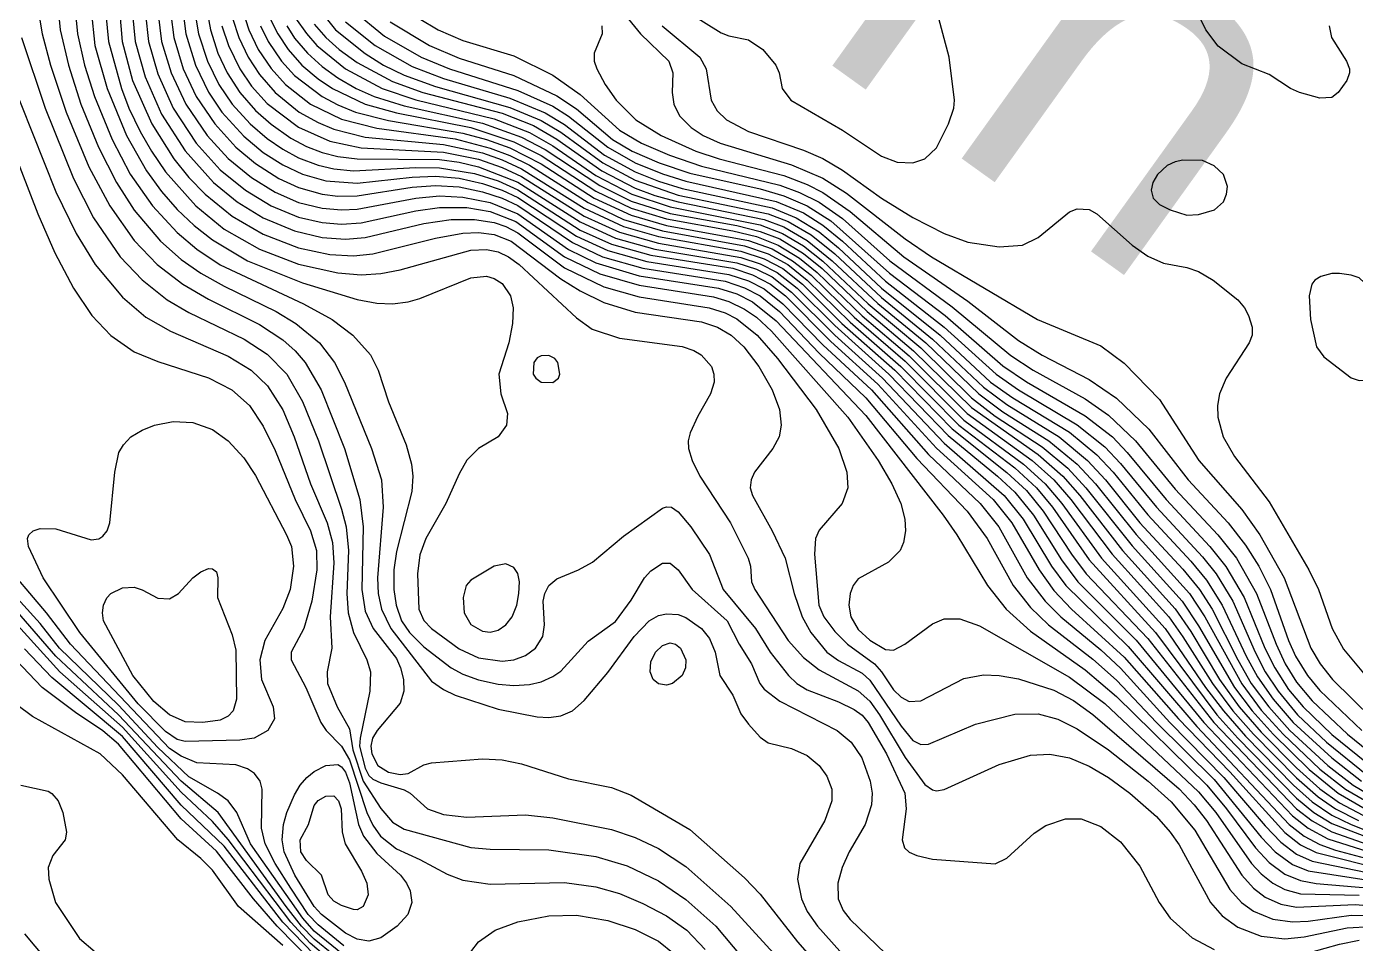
# Model space of a CAD drawing. Extents: x 474277 to 475042, y 254928 to 255625.
# Drawn here: x 474851.51 to 474877.57, y 255404.17 to 255422.15 of the extents above; entities that cross this region are included whole.
import ezdxf

# ---------------------------------------------------------------- set-up
doc = ezdxf.new("R2010")
doc.units = 0
doc.header["$MEASUREMENT"] = 0
doc.layers.add('BaseMapV2_DTM_export_MonNov09090547073261 — entities', color=1, linetype='CONTINUOUS')
doc.styles.get("Standard").update_dxf_attribs({"font": 'romans.shx'})

msp = doc.modelspace()

# ---------------------------------------------------------------- linework, layer by layer
at = {"layer": 'BaseMapV2_DTM_export_MonNov09090547073261 — entities', "color": 15, "linetype": 'Continuous', "true_color": 0xb7484b}
for points in [[(474850.245, 255423.515, 89.75), (474852.085, 255418.909, 89.75), (474852.482, 255418.096, 89.75), (474852.856, 255417.483, 89.75), (474853.389, 255416.847, 89.75), (474853.849, 255416.455, 89.75), (474854.328, 255416.179, 89.75), (474855.459, 255415.693, 89.75), (474855.913, 255415.413, 89.75), (474856.23, 255415.106, 89.75), (474856.532, 255414.637, 89.75), (474856.755, 255414.109, 89.75), (474857.074, 255413.189, 89.75), (474857.403, 255412.422, 89.75), (474857.505, 255412.039, 89.75), (474857.529, 255411.644, 89.75), (474857.456, 255410.582, 89.75), (474857.491, 255409.969, 89.75), (474857.397, 255409.509, 89.75), (474857.409, 255409.279, 89.75), (474857.593, 255408.819, 89.75), (474857.836, 255408.391, 89.75), (474857.905, 255407.975, 89.75), (474858.102, 255407.362, 89.75), (474858.449, 255406.827, 89.75), (474858.679, 255406.558, 89.75), (474858.909, 255406.421, 89.75), (474860.213, 255406.064, 89.75), (474860.596, 255406.033, 89.75), (474861.746, 255406.021, 89.75), (474862.666, 255405.887, 89.75), (474863.28, 255405.705, 89.75), (474863.893, 255405.411, 89.75), (474864.43, 255405.043, 89.75), (474865.015, 255404.525, 89.75), (474866.234, 255403.068, 89.75)], [(474862.743, 255422.987, 82.5), (474863.538, 255422.007, 82.5), (474864.095, 255421.47, 82.5), (474864.174, 255421.24, 82.5), (474864.161, 255420.857, 82.5), (474864.195, 255420.627, 82.5), (474864.306, 255420.397, 82.5), (474864.531, 255420.167, 82.5), (474864.766, 255420.013, 82.5), (474865.099, 255419.86, 82.5), (474866.5, 255419.438, 82.5), (474867.114, 255419.177, 82.5), (474867.574, 255418.884, 82.5), (474868.724, 255417.986, 82.5), (474869.238, 255417.636, 82.5), (474871.318, 255416.409, 82.5), (474872.558, 255415.894, 82.5), (474873.018, 255415.555, 82.5), (474873.708, 255414.844, 82.5), (474874.481, 255413.649, 82.5), (474875.318, 255412.683, 82.5), (474875.677, 255412.192, 82.5), (474876.152, 255411.349, 82.5), (474876.673, 255409.969, 82.5), (474876.856, 255409.662, 82.5), (474877.098, 255409.355, 82.5), (474877.879, 255408.588, 82.5)], [(474851.726, 255422.544, 89.25), (474851.818, 255422.007, 89.25), (474851.979, 255421.393, 89.25), (474852.287, 255420.473, 89.25), (474852.727, 255419.4, 89.25), (474853.142, 255418.633, 89.25), (474853.619, 255417.954, 89.25), (474854.068, 255417.483, 89.25), (474854.574, 255417.1, 89.25), (474855.076, 255416.808, 89.25), (474856.072, 255416.313, 89.25), (474856.532, 255416.013, 89.25), (474856.771, 255415.796, 89.25), (474856.966, 255415.566, 89.25), (474857.285, 255415.029, 89.25), (474857.737, 255413.879, 89.25), (474858.041, 255412.882, 89.25), (474858.108, 255412.346, 89.25), (474858.082, 255411.119, 89.25), (474858.143, 255410.697, 89.25), (474858.304, 255410.352, 89.25), (474858.756, 255409.77, 89.25), (474858.838, 255409.585, 89.25), (474858.894, 255409.355, 89.25), (474858.904, 255409.125, 89.25), (474858.832, 255408.895, 89.25), (474858.377, 255408.358, 89.25), (474858.285, 255408.205, 89.25), (474858.253, 255408.052, 89.25), (474858.272, 255407.898, 89.25), (474858.391, 255407.668, 89.25), (474858.603, 255407.54, 89.25), (474858.833, 255407.494, 89.25), (474858.986, 255407.517, 89.25), (474859.293, 255407.683, 89.25), (474859.446, 255407.72, 89.25), (474860.443, 255407.8, 89.25), (474860.826, 255407.782, 89.25), (474861.21, 255407.703, 89.25), (474862.13, 255407.41, 89.25), (474862.973, 255407.241, 89.25), (474863.357, 255407.089, 89.25), (474864.507, 255406.419, 89.25), (474865.58, 255405.473, 89.25), (474865.887, 255405.148, 89.25), (474866.612, 255404.218, 89.25), (474867.497, 255403.214, 89.25)], [(474852.116, 255422.62, 89), (474852.17, 255422.084, 89), (474852.33, 255421.393, 89), (474852.574, 255420.627, 89), (474852.917, 255419.783, 89), (474853.273, 255419.093, 89), (474853.619, 255418.551, 89), (474854.136, 255417.943, 89), (474854.539, 255417.582, 89), (474854.922, 255417.319, 89), (474855.382, 255417.059, 89), (474856.4, 255416.563, 89), (474856.784, 255416.333, 89), (474857.251, 255415.949, 89), (474857.544, 255415.566, 89), (474857.74, 255415.183, 89), (474858.271, 255413.879, 89), (474858.464, 255413.266, 89), (474858.498, 255412.729, 89), (474858.383, 255411.349, 89), (474858.397, 255411.042, 89), (474858.462, 255410.735, 89), (474858.648, 255410.352, 89), (474859.446, 255409.325, 89), (474859.676, 255409.16, 89), (474859.906, 255409.052, 89), (474860.75, 255408.776, 89), (474861.516, 255408.624, 89), (474861.746, 255408.614, 89), (474861.976, 255408.643, 89), (474862.206, 255408.745, 89), (474862.436, 255408.943, 89), (474862.896, 255409.492, 89), (474863.412, 255410.199, 89), (474863.711, 255410.505, 89), (474863.893, 255410.608, 89), (474864.047, 255410.642, 89), (474864.277, 255410.627, 89), (474864.43, 255410.572, 89), (474864.737, 255410.356, 89), (474864.89, 255410.159, 89), (474865.005, 255409.892, 89), (474865.095, 255409.432, 89), (474865.346, 255409.049, 89), (474865.503, 255408.681, 89), (474865.657, 255408.482, 89), (474865.887, 255408.227, 89), (474866.04, 255408.115, 89), (474866.5, 255408.005, 89), (474866.807, 255407.87, 89), (474867.037, 255407.674, 89), (474867.19, 255407.463, 89), (474867.285, 255407.208, 89), (474867.289, 255406.978, 89), (474867.151, 255406.595, 89), (474866.663, 255405.751, 89), (474866.617, 255405.445, 89), (474866.692, 255405.061, 89), (474866.807, 255404.808, 89), (474867.005, 255404.525, 89), (474867.88, 255403.544, 89)], [(474857.188, 255422.544, 84), (474857.566, 255422.084, 84), (474858.143, 255421.618, 84), (474858.506, 255421.393, 84), (474858.909, 255421.195, 84), (474859.523, 255420.972, 84), (474860.98, 255420.562, 84), (474861.593, 255420.309, 84), (474861.976, 255420.077, 84), (474862.801, 255419.477, 84), (474863.433, 255419.138, 84), (474864.277, 255418.847, 84), (474866.04, 255418.481, 84), (474866.433, 255418.326, 84), (474866.884, 255418.066, 84), (474867.344, 255417.692, 84), (474868.264, 255416.836, 84), (474869.262, 255416.026, 84), (474870.257, 255415.082, 84), (474870.717, 255414.746, 84), (474871.741, 255414.109, 84), (474872.296, 255413.649, 84), (474872.653, 255413.266, 84), (474873.324, 255412.428, 84), (474874.168, 255411.519, 84), (474874.495, 255411.119, 84), (474874.742, 255410.735, 84), (474875.242, 255409.739, 84), (474875.507, 255409.279, 84), (474875.85, 255408.819, 84), (474876.261, 255408.358, 84), (474877.005, 255407.671, 84), (474877.505, 255407.285, 84), (474878.002, 255406.995, 84)], [(474858.833, 255422.529, 83), (474859.577, 255422.084, 83), (474860.059, 255421.877, 83), (474861.056, 255421.572, 83), (474861.823, 255421.193, 83), (474862.36, 255420.818, 83), (474863.127, 255420.117, 83), (474863.561, 255419.86, 83), (474864.107, 255419.63, 83), (474864.737, 255419.413, 83), (474866.27, 255419.042, 83), (474866.654, 255418.899, 83), (474867.037, 255418.706, 83), (474867.497, 255418.388, 83), (474868.427, 255417.56, 83), (474869.644, 255416.656, 83), (474870.794, 255415.7, 83), (474871.234, 255415.413, 83), (474872.251, 255414.856, 83), (474872.711, 255414.536, 83), (474873.241, 255414.033, 83), (474874.015, 255413.086, 83), (474874.851, 255412.192, 83), (474875.217, 255411.732, 83), (474875.607, 255411.042, 83), (474875.991, 255410.045, 83), (474876.169, 255409.662, 83), (474876.391, 255409.302, 83), (474876.698, 255408.941, 83), (474877.393, 255408.282, 83), (474878.078, 255407.732, 83)], [(474852.465, 255422.467, 88.75), (474852.51, 255422.007, 88.75), (474852.645, 255421.393, 88.75), (474852.838, 255420.78, 88.75), (474853.186, 255419.937, 88.75), (474853.542, 255419.257, 88.75), (474853.98, 255418.633, 88.75), (474854.462, 255418.11, 88.75), (474854.845, 255417.787, 88.75), (474855.306, 255417.48, 88.75), (474856.933, 255416.716, 88.75), (474857.495, 255416.409, 88.75), (474857.904, 255416.103, 88.75), (474858.246, 255415.719, 88.75), (474858.397, 255415.413, 88.75), (474858.603, 255414.797, 88.75), (474858.95, 255413.956, 88.75), (474859.054, 255413.572, 88.75), (474859.078, 255413.342, 88.75), (474859.061, 255413.036, 88.75), (474858.756, 255411.863, 88.75), (474858.709, 255411.502, 88.75), (474858.708, 255411.119, 88.75), (474858.752, 255410.812, 88.75), (474858.859, 255410.505, 88.75), (474859.011, 255410.275, 88.75), (474859.293, 255409.995, 88.75), (474859.829, 255409.581, 88.75), (474860.059, 255409.459, 88.75), (474860.366, 255409.347, 88.75), (474860.75, 255409.266, 88.75), (474861.056, 255409.24, 88.75), (474861.363, 255409.257, 88.75), (474861.593, 255409.309, 88.75), (474861.823, 255409.412, 88.75), (474861.976, 255409.52, 88.75), (474862.513, 255410.107, 88.75), (474863.05, 255410.495, 88.75), (474863.357, 255410.908, 88.75), (474863.619, 255411.349, 88.75), (474863.74, 255411.486, 88.75), (474863.97, 255411.633, 88.75), (474864.123, 255411.632, 88.75), (474864.277, 255411.502, 88.75), (474864.549, 255411.119, 88.75), (474865.235, 255410.505, 88.75), (474865.472, 255410.045, 88.75), (474865.711, 255409.662, 88.75), (474865.875, 255409.279, 88.75), (474865.964, 255409.164, 88.75), (474866.27, 255408.929, 88.75), (474867.395, 255408.358, 88.75), (474867.665, 255408.128, 88.75), (474867.876, 255407.822, 88.75), (474868.04, 255407.362, 88.75), (474868.076, 255407.132, 88.75), (474868.062, 255406.902, 88.75), (474867.939, 255406.518, 88.75), (474867.628, 255405.982, 88.75), (474867.488, 255405.675, 88.75), (474867.406, 255405.368, 88.75), (474867.415, 255405.061, 88.75), (474867.51, 255404.831, 88.75), (474867.65, 255404.652, 88.75), (474868.34, 255403.989, 88.75)], [(474852.774, 255422.467, 88.5), (474852.85, 255421.777, 88.5), (474853.086, 255420.933, 88.5), (474853.465, 255420.012, 88.5), (474853.862, 255419.323, 88.5), (474854.155, 255418.918, 88.5), (474854.462, 255418.564, 88.5), (474854.793, 255418.25, 88.5), (474855.152, 255417.966, 88.5), (474855.842, 255417.556, 88.5), (474856.916, 255417.126, 88.5), (474857.989, 255416.799, 88.5), (474858.373, 255416.731, 88.5), (474858.679, 255416.718, 88.5), (474858.986, 255416.754, 88.5), (474859.216, 255416.819, 88.5), (474860.213, 255417.226, 88.5), (474860.52, 255417.257, 88.5), (474860.673, 255417.214, 88.5), (474860.826, 255417.111, 88.5), (474860.993, 255416.87, 88.5), (474861.044, 255416.639, 88.5), (474861.034, 255416.333, 88.5), (474860.958, 255415.949, 88.5), (474860.762, 255415.336, 88.5), (474860.803, 255414.953, 88.5), (474860.934, 255414.569, 88.5), (474860.913, 255414.339, 88.5), (474860.75, 255414.11, 88.5), (474860.366, 255413.882, 88.5), (474860.136, 255413.651, 88.5), (474859.983, 255413.382, 88.5), (474859.724, 255412.806, 88.5), (474859.333, 255412.116, 88.5), (474859.216, 255411.797, 88.5), (474859.168, 255411.426, 88.5), (474859.195, 255410.735, 88.5), (474859.293, 255410.51, 88.5), (474859.446, 255410.352, 88.5), (474859.983, 255409.958, 88.5), (474860.366, 255409.779, 88.5), (474860.826, 255409.717, 88.5), (474861.056, 255409.744, 88.5), (474861.286, 255409.827, 88.5), (474861.481, 255409.969, 88.5), (474861.627, 255410.199, 88.5), (474861.657, 255410.429, 88.5), (474861.63, 255410.889, 88.5), (474861.662, 255411.042, 88.5), (474861.746, 255411.198, 88.5), (474861.9, 255411.326, 88.5), (474862.323, 255411.502, 88.5), (474862.601, 255411.656, 88.5), (474863.203, 255412.161, 88.5), (474863.97, 255412.71, 88.5), (474864.047, 255412.74, 88.5), (474864.145, 255412.729, 88.5), (474864.277, 255412.638, 88.5), (474864.524, 255412.346, 88.5), (474864.89, 255411.802, 88.5), (474865.159, 255411.119, 88.5), (474865.792, 255410.352, 88.5), (474866.082, 255409.892, 88.5), (474866.442, 255409.432, 88.5), (474866.603, 255409.279, 88.5), (474866.807, 255409.154, 88.5), (474867.42, 255408.917, 88.5), (474867.727, 255408.766, 88.5), (474867.88, 255408.656, 88.5), (474868.003, 255408.512, 88.5), (474868.356, 255407.898, 88.5), (474868.715, 255407.132, 88.5), (474868.746, 255406.825, 88.5), (474868.668, 255406.212, 88.5), (474868.71, 255406.058, 88.5), (474868.801, 255405.973, 88.5), (474868.956, 255405.905, 88.5), (474869.261, 255405.838, 88.5), (474870.487, 255405.745, 88.5), (474870.717, 255405.855, 88.5), (474871.254, 255406.343, 88.5), (474871.484, 255406.493, 88.5), (474871.868, 255406.628, 88.5), (474872.174, 255406.628, 88.5), (474872.558, 255406.477, 88.5), (474872.941, 255406.177, 88.5), (474873.324, 255405.7, 88.5), (474873.701, 255404.985, 88.5), (474873.918, 255404.678, 88.5), (474874.346, 255404.295, 88.5), (474874.777, 255404.065, 88.5)], [(474853.064, 255422.39, 88.25), (474853.118, 255421.853, 88.25), (474853.367, 255420.933, 88.25), (474853.515, 255420.55, 88.25), (474853.739, 255420.09, 88.25), (474853.956, 255419.707, 88.25), (474854.232, 255419.301, 88.25), (474854.825, 255418.633, 88.25), (474855.382, 255418.181, 88.25), (474856.072, 255417.788, 88.25), (474856.839, 255417.491, 88.25), (474857.606, 255417.322, 88.25), (474858.066, 255417.284, 88.25), (474858.449, 255417.307, 88.25), (474858.833, 255417.381, 88.25), (474860.213, 255417.765, 88.25), (474860.52, 255417.782, 88.25), (474860.75, 255417.735, 88.25), (474860.953, 255417.636, 88.25), (474861.161, 255417.483, 88.25), (474862.283, 255416.438, 88.25), (474862.59, 255416.22, 88.25), (474863.127, 255416.045, 88.25), (474864.353, 255415.88, 88.25), (474864.583, 255415.804, 88.25), (474864.73, 255415.719, 88.25), (474864.929, 255415.489, 88.25), (474864.979, 255415.336, 88.25), (474864.981, 255415.183, 88.25), (474864.91, 255414.953, 88.25), (474864.66, 255414.514, 88.25), (474864.515, 255414.186, 88.25), (474864.475, 255414.033, 88.25), (474864.477, 255413.879, 88.25), (474864.552, 255413.649, 88.25), (474864.701, 255413.342, 88.25), (474865.3, 255412.422, 88.25), (474865.651, 255411.732, 88.25), (474865.693, 255411.579, 88.25), (474865.714, 255411.272, 88.25), (474865.777, 255411.119, 88.25), (474866.433, 255410.122, 88.25), (474866.73, 255409.786, 88.25), (474867.037, 255409.548, 88.25), (474867.804, 255409.136, 88.25), (474868.034, 255408.93, 88.25), (474868.224, 255408.665, 88.25), (474868.724, 255407.825, 88.25), (474869.107, 255407.3, 88.25), (474869.261, 255407.194, 88.25), (474869.337, 255407.176, 88.25), (474869.491, 255407.198, 88.25), (474870.564, 255407.692, 88.25), (474871.178, 255407.875, 88.25), (474871.561, 255407.894, 88.25), (474871.944, 255407.818, 88.25), (474872.328, 255407.66, 88.25), (474872.711, 255407.437, 88.25), (474873.125, 255407.132, 88.25), (474873.647, 255406.672, 88.25), (474873.919, 255406.365, 88.25), (474874.091, 255406.117, 88.25), (474874.705, 255404.985, 88.25), (474874.935, 255404.724, 88.25), (474875.241, 255404.502, 88.25), (474875.701, 255404.326, 88.25), (474876.161, 255404.277, 88.25), (474876.545, 255404.312, 88.25), (474877.388, 255404.492, 88.25), (474877.848, 255404.517, 88.25)], [(474853.331, 255422.467, 88), (474853.381, 255421.853, 88), (474853.586, 255421.087, 88), (474853.962, 255420.243, 88), (474854.395, 255419.553, 88), (474854.692, 255419.187, 88), (474855.008, 255418.863, 88), (474855.536, 255418.434, 88), (474856.149, 255418.08, 88), (474856.839, 255417.812, 88), (474857.452, 255417.682, 88), (474857.913, 255417.656, 88), (474858.296, 255417.692, 88), (474859.523, 255418.002, 88), (474860.059, 255418.1, 88), (474860.366, 255418.115, 88), (474860.673, 255418.076, 88), (474861.002, 255417.943, 88), (474861.976, 255417.202, 88), (474862.36, 255416.969, 88), (474862.82, 255416.74, 88), (474863.433, 255416.552, 88), (474864.737, 255416.362, 88), (474865.048, 255416.256, 88), (474865.313, 255416.103, 88), (474865.566, 255415.873, 88), (474865.857, 255415.489, 88), (474866.122, 255415.029, 88), (474866.264, 255414.646, 88), (474866.296, 255414.339, 88), (474866.255, 255414.109, 88), (474866.134, 255413.879, 88), (474865.773, 255413.419, 88), (474865.706, 255413.266, 88), (474865.691, 255413.112, 88), (474865.733, 255412.959, 88), (474866.117, 255412.269, 88), (474866.375, 255411.732, 88), (474866.547, 255411.042, 88), (474866.705, 255410.582, 88), (474866.878, 255410.275, 88), (474867.191, 255409.892, 88), (474867.42, 255409.725, 88), (474867.88, 255409.481, 88), (474868.034, 255409.345, 88), (474868.647, 255408.441, 88), (474868.877, 255408.161, 88), (474869.031, 255408.084, 88), (474869.184, 255408.088, 88), (474870.104, 255408.478, 88), (474870.871, 255408.677, 88), (474871.331, 255408.68, 88), (474871.714, 255408.577, 88), (474872.098, 255408.389, 88), (474872.711, 255407.979, 88), (474873.483, 255407.362, 88), (474873.938, 255406.957, 88), (474874.398, 255406.402, 88), (474875.088, 255405.239, 88), (474875.317, 255404.985, 88), (474875.548, 255404.815, 88), (474875.931, 255404.661, 88), (474876.315, 255404.608, 88), (474876.622, 255404.623, 88), (474877.465, 255404.74, 88), (474877.925, 255404.73, 88)], [(474853.587, 255422.39, 87.75), (474853.641, 255421.853, 87.75), (474853.832, 255421.163, 87.75), (474854.155, 255420.431, 87.75), (474854.615, 255419.711, 87.75), (474855.172, 255419.093, 87.75), (474855.639, 255418.71, 87.75), (474856.149, 255418.401, 87.75), (474856.762, 255418.142, 87.75), (474857.299, 255418.016, 87.75), (474857.759, 255417.982, 87.75), (474858.143, 255418.012, 87.75), (474859.293, 255418.286, 87.75), (474859.829, 255418.364, 87.75), (474860.289, 255418.37, 87.75), (474860.673, 255418.308, 87.75), (474860.903, 255418.229, 87.75), (474861.133, 255418.105, 87.75), (474862.053, 255417.422, 87.75), (474862.82, 255417.05, 87.75), (474863.51, 255416.849, 87.75), (474864.884, 255416.639, 87.75), (474865.197, 255416.537, 87.75), (474865.427, 255416.422, 87.75), (474865.825, 255416.103, 87.75), (474866.224, 255415.643, 87.75), (474866.979, 255414.646, 87.75), (474867.424, 255413.879, 87.75), (474867.582, 255413.419, 87.75), (474867.6, 255413.112, 87.75), (474867.492, 255412.806, 87.75), (474867.037, 255412.278, 87.75), (474866.966, 255412.116, 87.75), (474866.95, 255411.809, 87.75), (474867.034, 255410.812, 87.75), (474867.131, 255410.582, 87.75), (474867.344, 255410.298, 87.75), (474867.596, 255410.045, 87.75), (474868.123, 255409.662, 87.75), (474868.259, 255409.509, 87.75), (474868.494, 255409.152, 87.75), (474868.647, 255409.007, 87.75), (474868.801, 255408.926, 87.75), (474869.031, 255408.938, 87.75), (474869.874, 255409.374, 87.75), (474870.257, 255409.444, 87.75), (474870.564, 255409.433, 87.75), (474870.947, 255409.371, 87.75), (474871.638, 255409.147, 87.75), (474872.021, 255408.943, 87.75), (474872.404, 255408.673, 87.75), (474874.091, 255407.214, 87.75), (474874.387, 255406.902, 87.75), (474874.627, 255406.595, 87.75), (474875.319, 255405.521, 87.75), (474875.548, 255405.266, 87.75), (474875.778, 255405.093, 87.75), (474876.085, 255404.954, 87.75), (474876.391, 255404.893, 87.75), (474877.542, 255404.946, 87.75), (474878.002, 255404.906, 87.75)], [(474853.842, 255422.39, 87.5), (474853.901, 255421.853, 87.5), (474854.079, 255421.22, 87.5), (474854.382, 255420.55, 87.5), (474854.836, 255419.86, 87.5), (474855.306, 255419.341, 87.5), (474855.797, 255418.94, 87.5), (474856.302, 255418.634, 87.5), (474856.839, 255418.414, 87.5), (474857.299, 255418.31, 87.5), (474857.683, 255418.279, 87.5), (474858.066, 255418.304, 87.5), (474859.139, 255418.54, 87.5), (474859.599, 255418.602, 87.5), (474860.136, 255418.599, 87.5), (474860.596, 255418.523, 87.5), (474861.096, 255418.326, 87.5), (474862.053, 255417.635, 87.5), (474862.743, 255417.305, 87.5), (474863.51, 255417.078, 87.5), (474864.967, 255416.853, 87.5), (474865.273, 255416.76, 87.5), (474865.58, 255416.612, 87.5), (474865.81, 255416.452, 87.5), (474866.104, 255416.179, 87.5), (474867.602, 255414.493, 87.5), (474868.196, 255413.649, 87.5), (474868.464, 255413.189, 87.5), (474868.64, 255412.806, 87.5), (474868.719, 255412.499, 87.5), (474868.732, 255412.269, 87.5), (474868.694, 255412.039, 87.5), (474868.627, 255411.886, 87.5), (474868.398, 255411.656, 87.5), (474867.804, 255411.326, 87.5), (474867.703, 255411.195, 87.5), (474867.65, 255411.04, 87.5), (474867.62, 255410.812, 87.5), (474867.662, 255410.582, 87.5), (474867.804, 255410.337, 87.5), (474868.034, 255410.124, 87.5), (474868.34, 255409.943, 87.5), (474868.494, 255409.931, 87.5), (474868.721, 255410.045, 87.5), (474869.261, 255410.444, 87.5), (474869.491, 255410.544, 87.5), (474869.797, 255410.542, 87.5), (474870.181, 255410.41, 87.5), (474871.944, 255409.402, 87.5), (474872.634, 255408.885, 87.5), (474874.475, 255407.157, 87.5), (474874.815, 255406.748, 87.5), (474875.513, 255405.751, 87.5), (474875.701, 255405.549, 87.5), (474875.931, 255405.367, 87.5), (474876.161, 255405.245, 87.5), (474876.468, 255405.159, 87.5), (474877.618, 255405.131, 87.5)], [(474854.089, 255422.39, 87.25), (474854.155, 255421.853, 87.25), (474854.34, 255421.24, 87.25), (474854.628, 255420.627, 87.25), (474855.049, 255420.013, 87.25), (474855.459, 255419.564, 87.25), (474855.919, 255419.187, 87.25), (474856.379, 255418.905, 87.25), (474856.839, 255418.702, 87.25), (474857.299, 255418.59, 87.25), (474857.683, 255418.557, 87.25), (474857.989, 255418.571, 87.25), (474859.136, 255418.786, 87.25), (474859.599, 255418.829, 87.25), (474860.059, 255418.807, 87.25), (474860.596, 255418.699, 87.25), (474861.133, 255418.481, 87.25), (474862.13, 255417.781, 87.25), (474862.666, 255417.519, 87.25), (474863.51, 255417.266, 87.25), (474865.065, 255417.023, 87.25), (474865.427, 255416.91, 87.25), (474865.734, 255416.755, 87.25), (474866.194, 255416.382, 87.25), (474867.957, 255414.525, 87.25), (474869.471, 255412.576, 87.25), (474869.735, 255412.192, 87.25), (474870.339, 255411.195, 87.25), (474870.706, 255410.735, 87.25), (474871.178, 255410.301, 87.25), (474872.251, 255409.548, 87.25), (474872.864, 255409.022, 87.25), (474874.634, 255407.285, 87.25), (474875.023, 255406.825, 87.25), (474875.588, 255406.058, 87.25), (474875.855, 255405.772, 87.25), (474876.161, 255405.545, 87.25), (474876.468, 255405.415, 87.25), (474876.775, 255405.359, 87.25), (474877.848, 255405.27, 87.25)], [(474854.334, 255422.39, 87), (474854.395, 255421.93, 87), (474854.578, 255421.317, 87), (474854.832, 255420.78, 87), (474855.196, 255420.243, 87), (474855.612, 255419.783, 87), (474855.996, 255419.463, 87), (474856.456, 255419.171, 87), (474856.839, 255418.994, 87), (474857.299, 255418.866, 87), (474857.606, 255418.827, 87), (474857.989, 255418.832, 87), (474859.063, 255418.998, 87), (474859.523, 255419.032, 87), (474859.983, 255419.004, 87), (474860.443, 255418.91, 87), (474860.826, 255418.784, 87), (474861.133, 255418.643, 87), (474862.206, 255417.916, 87), (474862.796, 255417.636, 87), (474863.587, 255417.415, 87), (474865.197, 255417.158, 87), (474865.58, 255417.031, 87), (474865.884, 255416.87, 87), (474866.263, 255416.563, 87), (474867.037, 255415.75, 87), (474867.951, 255414.876, 87), (474868.954, 255413.682, 87), (474869.938, 255412.652, 87), (474870.334, 255412.117, 87), (474870.84, 255411.195, 87), (474871.178, 255410.766, 87), (474871.535, 255410.429, 87), (474872.404, 255409.755, 87), (474872.864, 255409.344, 87), (474873.652, 255408.512, 87), (474874.781, 255407.395, 87), (474875.701, 255406.27, 87), (474875.976, 255405.982, 87), (474876.315, 255405.732, 87), (474876.622, 255405.609, 87), (474877.925, 255405.406, 87)], [(474854.571, 255422.467, 86.75), (474854.631, 255422.007, 86.75), (474854.817, 255421.393, 86.75), (474855.076, 255420.862, 86.75), (474855.338, 255420.473, 86.75), (474855.766, 255420.002, 86.75), (474856.149, 255419.681, 86.75), (474856.532, 255419.436, 86.75), (474856.916, 255419.253, 86.75), (474857.376, 255419.124, 86.75), (474857.989, 255419.082, 86.75), (474859.063, 255419.198, 86.75), (474859.523, 255419.215, 86.75), (474859.983, 255419.176, 86.75), (474860.443, 255419.072, 86.75), (474860.826, 255418.94, 86.75), (474861.133, 255418.797, 86.75), (474862.283, 255418.04, 86.75), (474862.896, 255417.759, 86.75), (474863.663, 255417.546, 86.75), (474865.273, 255417.29, 86.75), (474865.657, 255417.165, 86.75), (474865.964, 255417.007, 86.75), (474866.331, 255416.716, 86.75), (474867.114, 255415.91, 86.75), (474868.063, 255415.029, 86.75), (474869.184, 255413.764, 86.75), (474870.196, 255412.806, 86.75), (474870.558, 255412.346, 86.75), (474871.118, 255411.349, 86.75), (474871.471, 255410.889, 86.75), (474871.777, 255410.582, 86.75), (474872.558, 255409.934, 86.75), (474872.941, 255409.575, 86.75), (474873.913, 255408.512, 86.75), (474874.971, 255407.438, 86.75), (474875.778, 255406.487, 86.75), (474876.085, 255406.168, 86.75), (474876.391, 255405.935, 86.75), (474876.698, 255405.798, 86.75), (474878.002, 255405.529, 86.75)], [(474854.815, 255422.39, 86.5), (474854.882, 255422.007, 86.5), (474855.055, 255421.47, 86.5), (474855.28, 255421.01, 86.5), (474855.541, 255420.627, 86.5), (474855.894, 255420.243, 86.5), (474856.226, 255419.956, 86.5), (474856.532, 255419.745, 86.5), (474856.839, 255419.576, 86.5), (474857.222, 255419.432, 86.5), (474857.529, 255419.36, 86.5), (474857.913, 255419.323, 86.5), (474859.139, 255419.388, 86.5), (474859.599, 255419.382, 86.5), (474860.289, 255419.269, 86.5), (474860.75, 255419.122, 86.5), (474861.133, 255418.949, 86.5), (474862.36, 255418.16, 86.5), (474862.973, 255417.885, 86.5), (474863.74, 255417.668, 86.5), (474865.35, 255417.411, 86.5), (474865.734, 255417.285, 86.5), (474866.089, 255417.1, 86.5), (474866.38, 255416.87, 86.5), (474867.267, 255415.976, 86.5), (474868.187, 255415.139, 86.5), (474869.337, 255413.887, 86.5), (474870.451, 255412.882, 86.5), (474870.813, 255412.422, 86.5), (474871.349, 255411.502, 86.5), (474871.638, 255411.097, 86.5), (474871.984, 255410.735, 86.5), (474873.018, 255409.792, 86.5), (474874.078, 255408.588, 86.5), (474875.088, 255407.545, 86.5), (474876.161, 255406.358, 86.5), (474876.468, 255406.119, 86.5), (474876.775, 255405.968, 86.5), (474878.155, 255405.62, 86.5)], [(474855.041, 255422.467, 86.25), (474855.112, 255422.084, 86.25), (474855.26, 255421.623, 86.25), (474855.441, 255421.24, 86.25), (474855.689, 255420.856, 86.25), (474855.996, 255420.505, 86.25), (474856.302, 255420.235, 86.25), (474856.686, 255419.961, 86.25), (474856.992, 255419.798, 86.25), (474857.299, 255419.681, 86.25), (474857.606, 255419.603, 86.25), (474857.989, 255419.555, 86.25), (474859.599, 255419.543, 86.25), (474859.983, 255419.491, 86.25), (474860.366, 255419.4, 86.25), (474861.133, 255419.099, 86.25), (474862.36, 255418.32, 86.25), (474863.05, 255418.004, 86.25), (474863.817, 255417.788, 86.25), (474865.427, 255417.521, 86.25), (474865.81, 255417.397, 86.25), (474866.117, 255417.243, 86.25), (474866.497, 255416.946, 86.25), (474867.344, 255416.103, 86.25), (474868.28, 255415.259, 86.25), (474869.491, 255413.984, 86.25), (474870.667, 255412.959, 86.25), (474871.034, 255412.499, 86.25), (474871.593, 255411.579, 86.25), (474871.873, 255411.195, 86.25), (474873.094, 255410.004, 86.25), (474874.438, 255408.435, 86.25), (474876.248, 255406.518, 86.25), (474876.545, 255406.288, 86.25), (474876.852, 255406.125, 86.25), (474877.158, 255406.015, 86.25), (474878.232, 255405.724, 86.25)], [(474855.544, 255422.314, 85.75), (474855.669, 255421.93, 85.75), (474855.851, 255421.547, 85.75), (474856.072, 255421.206, 85.75), (474856.379, 255420.855, 85.75), (474856.849, 255420.473, 85.75), (474857.222, 255420.266, 85.75), (474857.529, 255420.138, 85.75), (474858.143, 255419.983, 85.75), (474859.676, 255419.837, 85.75), (474860.443, 255419.67, 85.75), (474860.826, 255419.535, 85.75), (474861.21, 255419.359, 85.75), (474862.436, 255418.588, 85.75), (474863.203, 255418.23, 85.75), (474863.893, 255418.032, 85.75), (474865.503, 255417.748, 85.75), (474865.964, 255417.598, 85.75), (474866.327, 255417.406, 85.75), (474866.71, 255417.1, 85.75), (474867.487, 255416.333, 85.75), (474868.525, 255415.413, 85.75), (474869.644, 255414.267, 85.75), (474870.717, 255413.413, 85.75), (474871.101, 255413.055, 85.75), (474871.431, 255412.652, 85.75), (474871.982, 255411.809, 85.75), (474872.272, 255411.426, 85.75), (474873.478, 255410.162, 85.75), (474874.774, 255408.512, 85.75), (474876.39, 255406.825, 85.75), (474876.698, 255406.585, 85.75), (474877.082, 255406.372, 85.75), (474878.385, 255405.916, 85.75)], [(474855.741, 255422.467, 85.5), (474855.866, 255422.084, 85.5), (474856.051, 255421.7, 85.5), (474856.302, 255421.326, 85.5), (474856.586, 255421.01, 85.5), (474857.074, 255420.627, 85.5), (474857.683, 255420.335, 85.5), (474858.373, 255420.157, 85.5), (474859.906, 255419.946, 85.5), (474860.596, 255419.765, 85.5), (474860.98, 255419.619, 85.5), (474861.363, 255419.431, 85.5), (474862.513, 255418.699, 85.5), (474863.203, 255418.369, 85.5), (474863.97, 255418.142, 85.5), (474865.58, 255417.851, 85.5), (474866.04, 255417.694, 85.5), (474866.424, 255417.484, 85.5), (474866.807, 255417.179, 85.5), (474867.65, 255416.354, 85.5), (474868.638, 255415.489, 85.5), (474869.776, 255414.339, 85.5), (474870.871, 255413.502, 85.5), (474871.296, 255413.112, 85.5), (474871.614, 255412.729, 85.5), (474872.328, 255411.699, 85.5), (474873.631, 255410.279, 85.5), (474874.834, 255408.665, 85.5), (474875.245, 255408.205, 85.5), (474876.391, 255407.028, 85.5), (474876.734, 255406.748, 85.5), (474877.082, 255406.535, 85.5), (474878.538, 255405.975, 85.5)], [(474856.276, 255422.314, 85), (474856.431, 255422.007, 85), (474856.635, 255421.7, 85), (474856.902, 255421.393, 85), (474857.222, 255421.122, 85), (474857.501, 255420.933, 85), (474858.143, 255420.628, 85), (474858.756, 255420.458, 85), (474860.213, 255420.168, 85), (474861.056, 255419.888, 85), (474861.593, 255419.618, 85), (474862.666, 255418.919, 85), (474863.357, 255418.586, 85), (474864.047, 255418.377, 85), (474865.35, 255418.145, 85), (474865.81, 255418.034, 85), (474866.236, 255417.866, 85), (474866.654, 255417.61, 85), (474867.003, 255417.33, 85), (474867.88, 255416.483, 85), (474868.801, 255415.697, 85), (474869.94, 255414.569, 85), (474871.212, 255413.649, 85), (474871.639, 255413.266, 85), (474871.968, 255412.882, 85), (474872.779, 255411.809, 85), (474873.888, 255410.582, 85), (474874.168, 255410.192, 85), (474874.746, 255409.279, 85), (474875.146, 255408.742, 85), (474875.549, 255408.282, 85), (474876.391, 255407.427, 85), (474876.819, 255407.055, 85), (474877.158, 255406.822, 85), (474877.606, 255406.595, 85)], [(474856.78, 255422.314, 84.5), (474856.992, 255422.009, 84.5), (474857.199, 255421.777, 84.5), (474857.76, 255421.317, 84.5), (474858.48, 255420.933, 84.5), (474859.139, 255420.713, 84.5), (474860.673, 255420.339, 84.5), (474861.363, 255420.071, 84.5), (474861.823, 255419.813, 84.5), (474862.666, 255419.232, 84.5), (474863.366, 255418.863, 84.5), (474864.123, 255418.614, 84.5), (474865.887, 255418.262, 84.5), (474866.322, 255418.096, 84.5), (474866.73, 255417.854, 84.5), (474867.114, 255417.554, 84.5), (474867.999, 255416.716, 84.5), (474869.031, 255415.85, 84.5), (474870.027, 255414.875, 84.5), (474870.487, 255414.517, 84.5), (474871.408, 255413.915, 84.5), (474871.912, 255413.496, 84.5), (474872.266, 255413.112, 84.5), (474873.171, 255411.973, 84.5), (474874.155, 255410.889, 84.5), (474874.475, 255410.406, 84.5), (474875.175, 255409.202, 84.5), (474875.521, 255408.742, 84.5), (474875.935, 255408.282, 84.5), (474876.638, 255407.592, 84.5), (474877.207, 255407.132, 84.5), (474877.736, 255406.825, 84.5)], [(474857.9, 255422.467, 83.5), (474858.526, 255421.959, 83.5), (474859.24, 255421.547, 83.5), (474859.794, 255421.317, 83.5), (474861.133, 255420.896, 83.5), (474861.823, 255420.588, 83.5), (474862.13, 255420.393, 83.5), (474862.896, 255419.783, 83.5), (474863.433, 255419.478, 83.5), (474863.97, 255419.26, 83.5), (474864.43, 255419.117, 83.5), (474866.194, 255418.722, 83.5), (474866.73, 255418.495, 83.5), (474867.114, 255418.254, 83.5), (474867.495, 255417.943, 83.5), (474868.34, 255417.161, 83.5), (474869.49, 255416.256, 83.5), (474870.506, 255415.336, 83.5), (474870.947, 255415.029, 83.5), (474872.098, 255414.347, 83.5), (474872.634, 255413.916, 83.5), (474872.941, 255413.59, 83.5), (474873.65, 255412.729, 83.5), (474874.551, 255411.759, 83.5), (474874.817, 255411.426, 83.5), (474875.145, 255410.889, 83.5), (474875.581, 255409.892, 83.5), (474875.781, 255409.509, 83.5), (474876.033, 255409.125, 83.5), (474876.414, 255408.665, 83.5), (474876.977, 255408.128, 83.5), (474877.772, 255407.491, 83.5)], [(474864.43, 255422.456, 82), (474865.12, 255422.024, 82), (474865.273, 255421.965, 82), (474865.657, 255421.887, 82), (474865.933, 255421.7, 82), (474866.193, 255421.393, 82), (474866.258, 255421.24, 82), (474866.313, 255420.933, 82), (474866.482, 255420.703, 82), (474867.497, 255420.114, 82), (474868.264, 255419.609, 82), (474868.571, 255419.49, 82), (474868.877, 255419.475, 82)], [(474868.877, 255419.475, 82), (474869.107, 255419.558, 82), (474869.337, 255419.774, 82), (474869.576, 255420.243, 82), (474869.681, 255420.55, 82), (474869.69, 255420.703, 82), (474869.59, 255421.547, 82), (474869.337, 255422.474, 82)], [(474877.034, 255422.16, 82.25), (474877.075, 255421.93, 82.25), (474877.371, 255421.47, 82.25), (474877.432, 255421.317, 82.25), (474877.434, 255421.24, 82.25), (474877.377, 255421.087, 82.25), (474877.212, 255420.857, 82.25), (474877.082, 255420.76, 82.25), (474876.852, 255420.746, 82.25), (474876.448, 255420.857, 82.25), (474876.277, 255420.933, 82.25), (474875.855, 255421.206, 82.25), (474875.318, 255421.415, 82.25), (474874.858, 255421.766, 82.25), (474874.614, 255422.084, 82.25), (474874.428, 255422.467, 82.25)], [(474855.338, 255422.16, 86), (474855.465, 255421.777, 86), (474855.691, 255421.317, 86), (474855.919, 255420.982, 86), (474856.226, 255420.642, 86), (474856.839, 255420.177, 86), (474857.452, 255419.899, 86), (474858.066, 255419.773, 86), (474859.676, 255419.688, 86), (474860.366, 255419.548, 86), (474860.826, 255419.388, 86), (474861.21, 255419.208, 86), (474862.436, 255418.433, 86), (474863.127, 255418.118, 86), (474863.893, 255417.904, 86), (474865.503, 255417.625, 86), (474865.887, 255417.5, 86), (474866.22, 255417.33, 86), (474866.606, 255417.023, 86), (474867.344, 255416.289, 86), (474868.407, 255415.336, 86), (474869.567, 255414.133, 86), (474870.534, 255413.342, 86), (474870.871, 255413.028, 86), (474871.239, 255412.576, 86), (474871.791, 255411.699, 86), (474872.11, 255411.272, 86), (474873.248, 255410.126, 86), (474874.575, 255408.512, 86), (474876.315, 255406.682, 86), (474876.622, 255406.442, 86), (474877.005, 255406.237, 86), (474878.308, 255405.822, 86)], [(474856.091, 255422.16, 85.25), (474856.244, 255421.853, 85.25), (474856.508, 255421.47, 85.25), (474856.762, 255421.186, 85.25), (474857.299, 255420.777, 85.25), (474857.606, 255420.612, 85.25), (474857.956, 255420.473, 85.25), (474858.603, 255420.308, 85.25), (474860.059, 255420.058, 85.25), (474860.52, 255419.935, 85.25), (474860.98, 255419.769, 85.25), (474861.593, 255419.457, 85.25), (474862.629, 255418.786, 85.25), (474863.357, 255418.449, 85.25), (474864.047, 255418.251, 85.25), (474865.657, 255417.954, 85.25), (474866.117, 255417.79, 85.25), (474866.52, 255417.56, 85.25), (474866.884, 255417.275, 85.25), (474867.727, 255416.454, 85.25), (474868.724, 255415.589, 85.25), (474869.874, 255414.439, 85.25), (474871.044, 255413.572, 85.25), (474871.468, 255413.189, 85.25), (474871.792, 255412.806, 85.25), (474872.573, 255411.732, 85.25), (474873.82, 255410.352, 85.25), (474874.608, 255409.202, 85.25), (474874.96, 255408.742, 85.25), (474875.395, 255408.246, 85.25), (474876.334, 255407.285, 85.25), (474876.698, 255406.962, 85.25), (474877.082, 255406.701, 85.25), (474877.465, 255406.512, 85.25), (474878.692, 255406.025, 85.25)], [(474856.609, 255422.16, 84.75), (474856.762, 255421.92, 84.75), (474857.017, 255421.623, 84.75), (474857.299, 255421.366, 84.75), (474857.606, 255421.144, 84.75), (474857.97, 255420.933, 84.75), (474858.319, 255420.78, 84.75), (474858.909, 255420.597, 84.75), (474860.443, 255420.255, 84.75), (474861.21, 255419.978, 84.75), (474861.67, 255419.737, 84.75), (474862.743, 255419.03, 84.75), (474863.357, 255418.724, 84.75), (474864.123, 255418.485, 84.75), (474865.427, 255418.25, 84.75), (474865.887, 255418.135, 84.75), (474866.27, 255417.986, 84.75), (474866.73, 255417.703, 84.75), (474867.098, 255417.406, 84.75), (474867.98, 255416.563, 84.75), (474868.888, 255415.796, 84.75), (474870.027, 255414.684, 84.75), (474871.331, 255413.765, 84.75), (474871.812, 255413.342, 84.75), (474872.147, 255412.959, 84.75), (474872.981, 255411.886, 84.75), (474874.015, 255410.743, 84.75), (474874.321, 255410.296, 84.75), (474874.884, 255409.355, 84.75), (474875.27, 255408.819, 84.75), (474875.701, 255408.323, 84.75), (474876.391, 255407.625, 84.75), (474876.852, 255407.214, 84.75), (474877.235, 255406.942, 84.75), (474877.695, 255406.699, 84.75)], [(474857.146, 255422.196, 84.25), (474857.376, 255421.935, 84.25), (474857.635, 255421.7, 84.25), (474857.989, 255421.44, 84.25), (474858.679, 255421.07, 84.25), (474859.274, 255420.857, 84.25), (474860.826, 255420.448, 84.25), (474861.44, 255420.206, 84.25), (474861.9, 255419.94, 84.25), (474862.78, 255419.323, 84.25), (474863.433, 255418.983, 84.25), (474863.817, 255418.838, 84.25), (474864.274, 255418.71, 84.25), (474865.964, 255418.37, 84.25), (474866.347, 255418.224, 84.25), (474866.807, 255417.958, 84.25), (474867.297, 255417.56, 84.25), (474868.187, 255416.723, 84.25), (474869.129, 255415.949, 84.25), (474870.168, 255414.953, 84.25), (474870.641, 255414.601, 84.25), (474871.538, 255414.033, 84.25), (474872.098, 255413.572, 84.25), (474872.455, 255413.189, 84.25), (474873.248, 255412.198, 84.25), (474874.293, 255411.042, 84.25), (474874.597, 255410.582, 84.25), (474875.318, 255409.27, 84.25), (474875.701, 255408.756, 84.25), (474876.132, 255408.282, 84.25), (474876.852, 255407.601, 84.25), (474877.353, 255407.208, 84.25), (474877.848, 255406.919, 84.25)], [(474857.759, 255422.237, 83.75), (474858.337, 255421.777, 83.75), (474859.063, 255421.364, 83.75), (474859.676, 255421.127, 83.75), (474860.98, 255420.742, 83.75), (474861.67, 255420.46, 83.75), (474862.053, 255420.226, 83.75), (474862.836, 255419.63, 83.75), (474863.433, 255419.3, 83.75), (474863.893, 255419.117, 83.75), (474864.353, 255418.976, 83.75), (474866.117, 255418.597, 83.75), (474866.588, 255418.403, 83.75), (474867.037, 255418.127, 83.75), (474867.42, 255417.809, 83.75), (474868.264, 255417.024, 83.75), (474869.409, 255416.103, 83.75), (474870.4, 255415.183, 83.75), (474870.836, 255414.876, 83.75), (474871.944, 255414.202, 83.75), (474872.481, 255413.756, 83.75), (474872.798, 255413.419, 83.75), (474873.478, 255412.582, 83.75), (474874.321, 255411.674, 83.75), (474874.628, 255411.301, 83.75), (474874.938, 255410.812, 83.75), (474875.405, 255409.815, 83.75), (474875.625, 255409.411, 83.75), (474875.934, 255408.972, 83.75), (474876.329, 255408.512, 83.75), (474877.082, 255407.818, 83.75), (474877.669, 255407.362, 83.75)], [(474858.635, 255422.237, 83.25), (474859.402, 255421.777, 83.25), (474859.983, 255421.529, 83.25), (474861.056, 255421.186, 83.25), (474861.9, 255420.793, 83.25), (474862.283, 255420.536, 83.25), (474862.992, 255419.937, 83.25), (474863.374, 255419.707, 83.25), (474863.908, 255419.477, 83.25), (474864.507, 255419.274, 83.25), (474865.887, 255418.966, 83.25), (474866.347, 255418.832, 83.25), (474866.807, 255418.633, 83.25), (474867.267, 255418.341, 83.25), (474868.417, 255417.319, 83.25), (474869.509, 255416.486, 83.25), (474870.641, 255415.499, 83.25), (474871.101, 255415.188, 83.25), (474872.251, 255414.524, 83.25), (474872.788, 255414.107, 83.25), (474873.075, 255413.802, 83.25), (474873.838, 255412.882, 83.25), (474874.697, 255411.962, 83.25), (474875.011, 255411.57, 83.25), (474875.365, 255410.965, 83.25), (474875.775, 255409.969, 83.25), (474875.965, 255409.585, 83.25), (474876.238, 255409.158, 83.25), (474876.525, 255408.819, 83.25), (474877.082, 255408.28, 83.25), (474877.936, 255407.592, 83.25)], [(474862.779, 255422.16, 82.75), (474862.789, 255422.007, 82.75), (474862.631, 255421.623, 82.75), (474862.632, 255421.47, 82.75), (474862.681, 255421.317, 82.75), (474862.848, 255421.01, 82.75), (474863.061, 255420.703, 82.75), (474863.45, 255420.32, 82.75), (474863.942, 255420.013, 82.75), (474864.623, 255419.707, 82.75), (474865.082, 255419.553, 82.75), (474866.347, 255419.228, 82.75), (474866.807, 255419.054, 82.75), (474867.114, 255418.894, 82.75), (474867.65, 255418.522, 82.75), (474868.696, 255417.636, 82.75), (474869.951, 255416.765, 82.75), (474870.947, 255415.997, 82.75), (474871.408, 255415.712, 82.75), (474872.328, 255415.232, 82.75), (474872.864, 255414.868, 82.75), (474873.501, 255414.263, 82.75), (474874.272, 255413.266, 82.75), (474875.055, 255412.422, 82.75), (474875.395, 255411.987, 82.75), (474875.654, 255411.579, 82.75), (474875.886, 255411.119, 82.75), (474876.238, 255410.122, 82.75), (474876.374, 255409.815, 82.75), (474876.611, 255409.432, 82.75), (474876.852, 255409.142, 82.75), (474877.672, 255408.358, 82.75)], [(474863.965, 255422.16, 82.25), (474864.702, 255421.547, 82.25), (474864.824, 255421.317, 82.25), (474864.926, 255420.703, 82.25), (474865.043, 255420.495, 82.25), (474865.226, 255420.32, 82.25), (474865.652, 255420.09, 82.25), (474866.73, 255419.725, 82.25), (474867.114, 255419.559, 82.25), (474867.497, 255419.334, 82.25), (474868.264, 255418.784, 82.25), (474868.877, 255418.406, 82.25), (474869.491, 255418.091, 82.25), (474869.951, 255417.925, 82.25), (474870.564, 255417.829, 82.25), (474871.024, 255417.863, 82.25), (474871.331, 255418.017, 82.25), (474871.944, 255418.519, 82.25), (474872.098, 255418.578, 82.25), (474872.328, 255418.562, 82.25), (474872.481, 255418.477, 82.25), (474873.171, 255417.865, 82.25), (474873.478, 255417.652, 82.25), (474873.785, 255417.511, 82.25), (474874.245, 255417.425, 82.25), (474874.475, 255417.347, 82.25), (474874.761, 255417.176, 82.25), (474875.241, 255416.794, 82.25), (474875.373, 255416.639, 82.25), (474875.452, 255416.486, 82.25), (474875.523, 255416.256, 82.25), (474875.522, 255416.103, 82.25), (474875.463, 255415.949, 82.25), (474875.012, 255415.259, 82.25), (474874.883, 255414.953, 82.25), (474874.846, 255414.723, 82.25), (474874.854, 255414.493, 82.25), (474874.958, 255414.109, 82.25), (474875.176, 255413.726, 82.25), (474875.855, 255412.833, 82.25), (474876.636, 255411.502, 82.25), (474876.825, 255411.119, 82.25), (474877.094, 255410.352, 82.25), (474877.312, 255409.952, 82.25), (474877.772, 255409.4, 82.25)], [(474851.41, 255421.93, 89.5), (474851.876, 255420.55, 89.5), (474852.427, 255419.17, 89.5), (474852.822, 255418.403, 89.5), (474853.345, 255417.636, 89.5), (474853.772, 255417.182, 89.5), (474854.265, 255416.793, 89.5), (474854.692, 255416.543, 89.5), (474855.771, 255416.026, 89.5), (474856.226, 255415.731, 89.5), (474856.609, 255415.336, 89.5), (474856.919, 255414.799, 89.5), (474857.227, 255414.033, 89.5), (474857.683, 255412.695, 89.5), (474857.773, 255412.346, 89.5), (474857.82, 255411.886, 89.5), (474857.787, 255411.042, 89.5), (474857.811, 255410.659, 89.5), (474857.913, 255410.275, 89.5), (474858.179, 255409.739, 89.5), (474858.247, 255409.509, 89.5), (474858.233, 255409.125, 89.5), (474858.044, 255408.205, 89.5), (474858.035, 255408.052, 89.5), (474858.143, 255407.618, 89.5), (474858.219, 255407.475, 89.5), (474858.296, 255407.403, 89.5), (474858.449, 255407.331, 89.5), (474858.909, 255407.197, 89.5), (474859.027, 255407.132, 89.5), (474859.368, 255406.825, 89.5), (474859.676, 255406.712, 89.5), (474860.136, 255406.662, 89.5), (474861.286, 255406.705, 89.5), (474861.823, 255406.647, 89.5), (474862.973, 255406.417, 89.5), (474863.433, 255406.258, 89.5), (474863.893, 255406.047, 89.5), (474864.43, 255405.692, 89.5), (474865.308, 255404.908, 89.5), (474866.424, 255403.687, 89.5)], [(474851.088, 255420.134, 90), (474851.731, 255418.48, 90), (474852.062, 255417.713, 90), (474852.431, 255417.023, 90), (474852.789, 255416.486, 90), (474853.159, 255416.095, 90), (474853.619, 255415.775, 90), (474854.079, 255415.583, 90), (474855.076, 255415.265, 90), (474855.532, 255415.029, 90), (474855.876, 255414.723, 90), (474856.149, 255414.318, 90), (474856.379, 255413.844, 90), (474856.771, 255412.882, 90), (474857.076, 255412.269, 90), (474857.189, 255411.886, 90), (474857.198, 255411.502, 90), (474857.101, 255410.889, 90), (474856.944, 255410.352, 90), (474856.693, 255409.892, 90), (474856.696, 255409.739, 90), (474856.985, 255409.202, 90), (474857.274, 255408.512, 90), (474857.379, 255408.358, 90), (474857.683, 255408.049, 90), (474857.836, 255407.782, 90), (474858.177, 255406.748, 90), (474858.296, 255406.502, 90), (474858.447, 255406.288, 90), (474858.756, 255406.039, 90), (474859.216, 255405.832, 90), (474859.753, 255405.541, 90), (474860.059, 255405.427, 90), (474860.596, 255405.348, 90), (474862.053, 255405.38, 90), (474862.666, 255405.293, 90), (474863.127, 255405.162, 90), (474863.587, 255404.969, 90), (474864.047, 255404.724, 90), (474864.446, 255404.448, 90), (474864.809, 255404.065, 90)], [(474874.475, 255418.464, 82), (474874.783, 255418.556, 82), (474874.961, 255418.71, 82), (474875.023, 255418.863, 82), (474875.041, 255419.016, 82), (474874.961, 255419.246, 82), (474874.781, 255419.419, 82), (474874.551, 255419.52, 82), (474874.168, 255419.529, 82), (474874.015, 255419.498, 82), (474873.861, 255419.423, 82), (474873.669, 255419.246, 82), (474873.575, 255419.093, 82), (474873.544, 255418.94, 82), (474873.585, 255418.786, 82), (474873.708, 255418.658, 82), (474873.915, 255418.556, 82), (474874.245, 255418.455, 82), (474874.475, 255418.464, 82)], [(474877.772, 255415.225, 82), (474877.925, 255415.328, 82), (474878.002, 255415.433, 82), (474878.15, 255415.796, 82), (474878.162, 255416.256, 82), (474878.078, 255416.57, 82), (474877.839, 255417.023, 82), (474877.618, 255417.222, 82), (474877.465, 255417.278, 82), (474877.235, 255417.31, 82), (474877.082, 255417.308, 82), (474876.871, 255417.253, 82), (474876.75, 255417.176, 82), (474876.69, 255417.1, 82), (474876.638, 255416.87, 82), (474876.669, 255416.409, 82), (474876.785, 255415.873, 82), (474876.928, 255415.679, 82), (474877.465, 255415.267, 82), (474877.618, 255415.211, 82), (474877.772, 255415.225, 82)], [(474861.823, 255415.174, 88.25), (474861.93, 255415.259, 88.25), (474861.96, 255415.336, 88.25), (474861.921, 255415.566, 88.25), (474861.858, 255415.643, 88.25), (474861.746, 255415.701, 88.25), (474861.593, 255415.696, 88.25), (474861.516, 255415.654, 88.25), (474861.45, 255415.566, 88.25), (474861.436, 255415.336, 88.25), (474861.486, 255415.259, 88.25), (474861.593, 255415.181, 88.25), (474861.823, 255415.174, 88.25)], [(474855.967, 255408.205, 90.25), (474855.689, 255408.164, 90.25), (474854.615, 255408.14, 90.25), (474854.462, 255408.179, 90.25), (474854.232, 255408.334, 90.25), (474853.695, 255408.876, 90.25), (474852.551, 255410.275, 90.25), (474851.838, 255411.349, 90.25), (474851.545, 255411.962, 90.25), (474851.528, 255412.116, 90.25), (474851.553, 255412.192, 90.25), (474851.638, 255412.269, 90.25), (474851.778, 255412.317, 90.25), (474852.085, 255412.305, 90.25), (474852.775, 255412.091, 90.25), (474852.929, 255412.113, 90.25), (474853.005, 255412.166, 90.25), (474853.086, 255412.269, 90.25), (474853.144, 255412.422, 90.25), (474853.238, 255413.419, 90.25), (474853.321, 255413.802, 90.25), (474853.407, 255413.956, 90.25), (474853.555, 255414.109, 90.25), (474853.772, 255414.242, 90.25), (474854.019, 255414.339, 90.25), (474854.385, 255414.411, 90.25), (474854.769, 255414.391, 90.25), (474855.152, 255414.25, 90.25), (474855.459, 255414.029, 90.25), (474855.766, 255413.696, 90.25), (474855.996, 255413.355, 90.25), (474856.606, 255412.192, 90.25), (474856.698, 255411.962, 90.25), (474856.743, 255411.579, 90.25), (474856.673, 255411.119, 90.25), (474856.532, 255410.745, 90.25), (474856.181, 255410.122, 90.25), (474856.078, 255409.739, 90.25), (474856.113, 255409.355, 90.25), (474856.34, 255408.819, 90.25), (474856.37, 255408.588, 90.25), (474856.24, 255408.358, 90.25), (474855.967, 255408.205, 90.25)], [(474868.819, 255394.25, 89.25), (474867.898, 255395.093, 89.25), (474867.615, 255395.4, 89.25), (474867.19, 255395.974, 89.25), (474866.117, 255397.056, 89.25), (474865.81, 255397.305, 89.25), (474865.12, 255397.718, 89.25), (474864.43, 255398.284, 89.25), (474863.28, 255399.4, 89.25), (474862.689, 255399.847, 89.25), (474861.9, 255400.673, 89.25), (474861.377, 255401.151, 89.25), (474860.75, 255401.517, 89.25), (474859.753, 255402.301, 89.25), (474859.139, 255402.725, 89.25), (474857.989, 255403.41, 89.25), (474857.069, 255404.19, 89.25), (474856.689, 255404.601, 89.25), (474855.459, 255406.221, 89.25), (474855.152, 255406.572, 89.25), (474854.539, 255407.147, 89.25), (474853.389, 255408.421, 89.25), (474852.162, 255409.509, 89.25), (474850.245, 255411.611, 89.25)], [(474857.836, 255403.865, 89.75), (474857.146, 255404.425, 89.75), (474856.922, 255404.678, 89.75), (474855.896, 255406.135, 89.75), (474855.628, 255406.748, 89.75), (474855.459, 255406.976, 89.75), (474855.253, 255407.132, 89.75), (474854.692, 255407.45, 89.75), (474854.079, 255408.022, 89.75), (474853.312, 255408.851, 89.75), (474852.157, 255409.969, 89.75), (474851.778, 255410.456, 89.75), (474850.678, 255411.656, 89.75)], [(474857.726, 255404.141, 90), (474857.222, 255404.549, 90), (474857.029, 255404.755, 90), (474856.686, 255405.265, 90), (474856.383, 255405.751, 90), (474856.186, 255406.135, 90), (474856.113, 255406.442, 90), (474856.123, 255407.208, 90), (474856.084, 255407.362, 90), (474855.978, 255407.515, 90), (474855.842, 255407.608, 90), (474855.612, 255407.685, 90), (474854.845, 255407.722, 90), (474854.539, 255407.852, 90), (474854.309, 255408.006, 90), (474852.372, 255410.045, 90), (474851.903, 255410.659, 90), (474850.993, 255411.732, 90)], [(474860.75, 255410.322, 88.25), (474860.903, 255410.424, 88.25), (474861.023, 255410.582, 88.25), (474861.114, 255410.812, 88.25), (474861.158, 255411.042, 88.25), (474861.166, 255411.272, 88.25), (474861.133, 255411.432, 88.25), (474861.056, 255411.549, 88.25), (474860.903, 255411.623, 88.25), (474860.673, 255411.576, 88.25), (474860.213, 255411.302, 88.25), (474860.126, 255411.195, 88.25), (474860.062, 255410.965, 88.25), (474860.082, 255410.659, 88.25), (474860.213, 255410.432, 88.25), (474860.443, 255410.302, 88.25), (474860.596, 255410.286, 88.25), (474860.75, 255410.322, 88.25)], [(474854.962, 255408.512, 90.5), (474854.615, 255408.529, 90.5), (474854.309, 255408.664, 90.5), (474854.002, 255408.927, 90.5), (474853.595, 255409.432, 90.5), (474853.018, 255410.505, 90.5), (474852.998, 255410.659, 90.5), (474853.02, 255410.812, 90.5), (474853.082, 255410.955, 90.5), (474853.159, 255411.042, 90.5), (474853.389, 255411.153, 90.5), (474853.619, 255411.163, 90.5), (474853.772, 255411.115, 90.5), (474854.079, 255410.951, 90.5), (474854.309, 255410.937, 90.5), (474854.489, 255411.042, 90.5), (474854.766, 255411.349, 90.5), (474854.922, 255411.466, 90.5), (474855.076, 255411.527, 90.5), (474855.152, 255411.526, 90.5), (474855.229, 255411.468, 90.5), (474855.255, 255411.349, 90.5), (474855.25, 255410.965, 90.5), (474855.536, 255410.228, 90.5), (474855.612, 255409.93, 90.5), (474855.622, 255408.972, 90.5), (474855.556, 255408.742, 90.5), (474855.459, 255408.635, 90.5), (474855.306, 255408.56, 90.5), (474854.962, 255408.512, 90.5)], [(474857.913, 255403.639, 89.5), (474857.146, 255404.266, 89.5), (474856.896, 255404.525, 89.5), (474856.599, 255404.908, 89.5), (474855.266, 255406.748, 89.5), (474854.539, 255407.361, 89.5), (474853.312, 255408.666, 89.5), (474852.085, 255409.812, 89.5), (474851.318, 255410.694, 89.5)], [(474864.164, 255409.279, 89.25), (474864.047, 255409.246, 89.25), (474863.893, 255409.268, 89.25), (474863.785, 255409.355, 89.25), (474863.726, 255409.509, 89.25), (474863.74, 255409.699, 89.25), (474863.833, 255409.892, 89.25), (474863.97, 255410.021, 89.25), (474864.123, 255410.071, 89.25), (474864.224, 255410.045, 89.25), (474864.32, 255409.969, 89.25), (474864.429, 255409.739, 89.25), (474864.418, 255409.585, 89.25), (474864.353, 255409.433, 89.25), (474864.164, 255409.279, 89.25)], [(474857.146, 255403.966, 89), (474856.533, 255404.601, 89), (474855.382, 255406.089, 89), (474854.539, 255406.896, 89), (474853.389, 255408.242, 89), (474852.008, 255409.393, 89), (474851.472, 255409.957, 89)], [(474857.146, 255403.788, 88.75), (474856.419, 255404.525, 88.75), (474855.956, 255405.061, 88.75), (474855.229, 255405.993, 88.75), (474854.539, 255406.625, 88.75), (474853.312, 255408.086, 88.75), (474853.005, 255408.352, 88.75), (474852.469, 255408.708, 88.75), (474851.813, 255409.202, 88.75), (474851.301, 255409.739, 88.75)], [(474856.532, 255404.147, 88.5), (474855.662, 255404.908, 88.5), (474855.152, 255405.618, 88.5), (474854.922, 255405.846, 88.5), (474854.477, 255406.212, 88.5), (474853.389, 255407.487, 88.5), (474852.95, 255407.898, 88.5), (474851.625, 255408.628, 88.5), (474851.012, 255409.088, 88.5)], [(474858.452, 255404.295, 90.25), (474858.219, 255404.227, 90.25), (474857.989, 255404.266, 90.25), (474857.759, 255404.389, 90.25), (474857.287, 255404.755, 90.25), (474857.142, 255404.908, 90.25), (474856.766, 255405.521, 90.25), (474856.558, 255405.982, 90.25), (474856.517, 255406.212, 90.25), (474856.546, 255406.518, 90.25), (474856.61, 255406.748, 90.25), (474856.762, 255407.096, 90.25), (474856.87, 255407.285, 90.25), (474857.003, 255407.438, 90.25), (474857.146, 255407.554, 90.25), (474857.376, 255407.669, 90.25), (474857.606, 255407.691, 90.25), (474857.683, 255407.647, 90.25), (474857.759, 255407.543, 90.25), (474857.836, 255407.333, 90.25), (474858.011, 255406.518, 90.25), (474858.109, 255406.288, 90.25), (474858.373, 255405.95, 90.25), (474858.836, 255405.521, 90.25), (474858.955, 255405.368, 90.25), (474859.028, 255405.215, 90.25), (474859.06, 255404.985, 90.25), (474858.983, 255404.755, 90.25), (474858.77, 255404.525, 90.25), (474858.452, 255404.295, 90.25)], [(474851.395, 255407.283, 88.5), (474851.932, 255407.167, 88.5), (474852.008, 255407.123, 88.5), (474852.129, 255406.978, 88.5), (474852.22, 255406.748, 88.5), (474852.295, 255406.365, 88.5), (474852.267, 255406.212, 88.5), (474852.026, 255405.905, 88.5), (474851.935, 255405.675, 88.5), (474851.943, 255405.445, 88.5), (474852.074, 255404.985, 88.5), (474852.545, 255404.279, 88.5), (474853.159, 255403.758, 88.5), (474853.457, 255403.144, 88.5), (474853.925, 255402.622, 88.5), (474854.374, 255401.994, 88.5), (474855.382, 255401.027, 88.5), (474856.285, 255400.001, 88.5), (474857.975, 255398.237, 88.5), (474858.442, 255397.624, 88.5), (474858.93, 255397.164, 88.5), (474859.417, 255396.627, 88.5), (474859.983, 255396.068, 88.5), (474860.872, 255395.017, 88.5)], [(474858.107, 255404.908, 90.5), (474857.989, 255404.845, 90.5), (474857.913, 255404.85, 90.5), (474857.683, 255404.926, 90.5), (474857.529, 255405.012, 90.5), (474857.418, 255405.138, 90.5), (474857.286, 255405.521, 90.5), (474856.992, 255405.812, 90.5), (474856.886, 255405.982, 90.5), (474856.872, 255406.212, 90.5), (474857.036, 255406.518, 90.5), (474857.146, 255406.888, 90.5), (474857.222, 255406.985, 90.5), (474857.376, 255407.071, 90.5), (474857.529, 255407.078, 90.5), (474857.623, 255406.978, 90.5), (474857.671, 255406.825, 90.5), (474857.694, 255406.365, 90.5), (474857.751, 255406.135, 90.5), (474858.073, 255405.598, 90.5), (474858.178, 255405.368, 90.5), (474858.206, 255405.138, 90.5), (474858.107, 255404.908, 90.5)], [(474860.213, 255404.02, 90.25), (474860.366, 255404.218, 90.25), (474860.694, 255404.448, 90.25), (474861.133, 255404.608, 90.25), (474861.746, 255404.724, 90.25), (474862.283, 255404.736, 90.25), (474862.896, 255404.633, 90.25), (474863.433, 255404.455, 90.25), (474863.893, 255404.229, 90.25), (474864.2, 255403.982, 90.25)], [(474851.472, 255404.376, 88.75), (474852.545, 255403.084, 88.75), (474853.265, 255402.378, 88.75), (474854.027, 255401.534, 88.75), (474854.922, 255400.739, 88.75), (474855.512, 255400.001, 88.75), (474856.047, 255399.541, 88.75), (474856.505, 255399.081, 88.75), (474856.869, 255398.621, 88.75), (474857.358, 255398.084, 88.75), (474857.739, 255397.547, 88.75), (474859.139, 255396.005, 88.75), (474859.75, 255395.477, 88.75), (474860.38, 255394.633, 88.75)], [(474876.391, 255403.936, 88.5), (474877.235, 255404.173, 88.5), (474877.618, 255404.246, 88.5)]]:
    msp.add_polyline3d(points, dxfattribs=at)

# ---------------------------------------------------------------- texts
at = {"layer": 'BaseMapV2_DTM_export_MonNov09090547073261 — entities', "color": 250, "true_color": 0x323232, "insert": (474856.177, 255429.245), "char_height": 0.2, "width": 17.61571, "attachment_point": 7, "rotation": 324.3224}
msp.add_mtext('\\fOpen Sans|i0|b0;\\H7.02279;82\\~m', dxfattribs=at)

doc.saveas('drawing.dxf')
